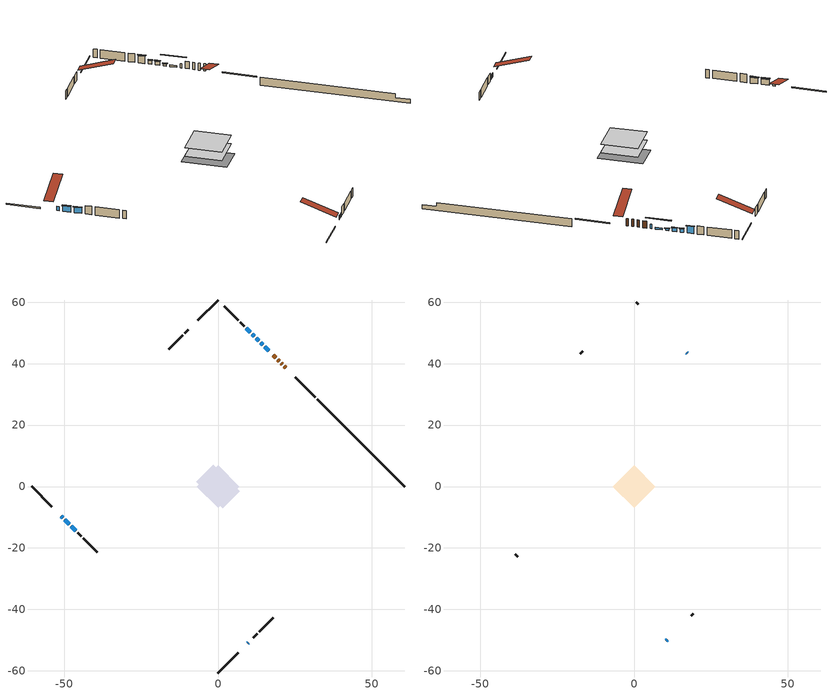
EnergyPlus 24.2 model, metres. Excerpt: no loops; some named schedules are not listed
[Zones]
conditioned space
 floor adiabatic (AdiabaticFloorConstruction): -6.94,0 0,6.94 6.94,0 0,-6.94 z0.92
 floor foundation (Slab1 construction): -7.1,1.5 -1.5,7.1 7.1,-1.5 1.5,-7.1 z-1.37
 wall outside (RimJoist1 construction): 0,-60.7 6.53,-54.17 / -60.7,0 -54.17,-6.53 / 0,60.7 -6.53,54.17 / 31.64,29.06 25.11,35.6 z0.92:1.22
 wall outside (AdiabaticWallConstruction 1): 22.01,38.69 21.56,39.15 / 20.9,39.81 20.58,40.12 / 19.93,40.78 19.47,41.24 / 18.81,41.89 18.06,42.65 z0.92:2.95
 wall outside (AdiabaticWallConstruction): 9.63,-51.08 9.91,-50.8 / -51.08,-9.63 -50.56,-10.14 z0.92:2.14; 16.47,44.23 15.18,45.53 / 14.52,46.18 13.87,46.83 z0.92:1.43; 13.22,47.49 12.39,48.31 / 11.74,48.97 11.09,49.62 z0.92:1.94; 10.43,50.27 9.14,51.57 z0.92:3; -49.91,-10.8 -48.45,-12.25 / -47.79,-12.91 -46.38,-14.33 z0.92:2.55
 wall outside (Wall1 construction): 11.49,-49.21 12.75,-47.96 / -45.72,-14.99 -44.46,-16.24 / -9.63,51.08 -10.88,49.82 / 8.48,52.22 7.23,53.48 z0.92:3.36
 wall outside (Wall2 construction): 13.4,-47.3 17.97,-42.73 / -43.81,-16.9 -39.24,-21.46 / -11.54,49.16 -16.11,44.6 / 6.57,54.14 2,58.7 z0.92:3.36
 wall foundation (FoundationWall1 construction): 32.3,28.41,-1.37 32.3,28.41,0.92 57.86,2.84,0.92 57.86,2.84,-0.18 60.7,0,-0.18 60.7,0,-1.37
 window (WindowConstruction 6): 9.63,-51.08 9.9,-50.8 z0.92:2.14
 window (WindowConstruction 8): 16.47,44.23 15.18,45.53 z0.92:1.43
 window (WindowConstruction 7): -51.08,-9.63 -50.57,-10.14 z0.92:2.14
 window (WindowConstruction): 14.52,46.18 13.87,46.83 z0.92:1.43
 window (WindowConstruction 1): 13.22,47.49 12.39,48.31 z0.92:1.93
 window (WindowConstruction 2): 11.73,48.97 11.09,49.62 z0.92:1.93
 window (WindowConstruction 3): 10.43,50.27 9.14,51.57 z0.92:3
 window (WindowConstruction 4): -49.91,-10.8 -48.45,-12.25 z0.92:2.54
 window (WindowConstruction 5): -47.79,-12.91 -46.38,-14.33 z0.92:2.54
 door (Door): 22.01,38.69 21.56,39.15 z0.92:2.95
 door (Door 1): 20.9,39.81 20.58,40.12 z0.92:2.95
 door (Door 2): 19.93,40.78 19.47,41.23 z0.92:2.95
 door (Door 3): 18.81,41.89 18.06,42.65 z0.92:2.95
 ceiling adiabatic (AdiabaticFloorConstruction): 0,-6.94 6.94,0 0,6.94 -6.94,0 z0.92
attic - vented
 floor to conditioned space (Floor1 construction Reversed): -6.94,0 0,6.94 6.94,0 0,-6.94 z3.36
 wall outside (AdiabaticWallConstruction): 10.56,-50.15 10.84,-49.87 / 17.4,43.3 17.13,43.58 z0.92:2.14
 wall outside (Wall3 construction): 18.63,-42.08 19.32,-41.39 / -38.59,-22.12 -37.89,-22.81 / -16.76,43.94 -17.45,43.25 / 1.35,59.36 0.66,60.05 z0.92:3.36
 window (WindowConstruction 9): 10.56,-50.14 10.84,-49.87 z0.92:2.14
 window (WindowConstruction 10): 17.4,43.3 17.13,43.58 z0.92:2.14
 roof outside (Roof1 construction): 8.97,-51.73,3.36 2.21,-44.97,6.55 0.43,-46.75,6.55 7.19,-53.51,3.36; -51.73,-8.97,3.36 -44.97,-2.21,6.55 -46.75,-0.43,6.55 -53.51,-7.19,3.36; -8.97,51.73,3.36 -2.21,44.97,6.55 -0.43,46.75,6.55 -7.19,53.51,3.36; 22.67,38.04,3.36 15.91,31.27,6.55 17.69,29.49,6.55 24.45,36.25,3.36
shading: 13.33,47.37 18.32,42.39 18.61,42.68 13.62,47.66 z4.04; 13.73,46.97 14.66,46.04 14.95,46.33 14.02,47.26 z1.63; 12.25,48.46 13.36,47.35 13.65,47.64 12.54,48.75 z2.14; 10.95,49.76 11.88,48.83 12.17,49.12 11.24,50.05 z2.14; 9,51.71 10.57,50.13 10.86,50.42 9.29,52 z3.2; -48.31,-12.4 -50.05,-10.65 -50.34,-10.95 -48.6,-12.69 z2.75; -46.23,-14.47 -47.94,-12.77 -48.23,-13.06 -46.52,-14.76 z2.75
[Building]
Building 1: Terrain=Suburbs
[Site:Location]
Quebec Intl AP_QC: Latitude {deg}=46.8; Longitude {deg}=-71.38; Time Zone {hr}=-5; Elevation {m}=74; Keep Site Location Information=Yes
[Site:GroundTemperature:Shallow]
0.0108218, -2.24938, -2.43038, -1.3578, 2.94801, 7.23376, 10.9493, 13.303, 13.5029, 11.5886, 7.96783, 3.81355
[Site:WaterMainsTemperature]
Calculation Method=Schedule; Temperature Schedule=mains temperature schedule
[Material] Roughness=Rough; Thermal Absorptance=0.9
Name | Thickness {m} | Conductivity {W/m-K} | Density {kg/m3} | Specific Heat {J/kg-K} | Solar Absorptance | Visible Absorptance
asphalt or fiberglass shingles | 0.00635 | 0.162714 | 1121.4 | 1465.45 | 0.4 | 0.4
ceiling loosefill ins | 0.254 | 0.0480833 | 16.02 | 1046.75 | 0.7 | 0.7
ceiling stud and cavity | 0.1397 | 0.0946744 | 65.682 | 1177.47 | 0.7 | 0.7
concrete 4.0 in. | 0.1016 | 1.803125 | 2242.8 | 837.4 | 0.7 | 0.7
concrete 8.0 in. | 0.2032 | 1.803125 | 2242.8 | 837.4 | 0.7 | 0.7
door material | 0.04445 | 0.0451087 | 512.64 | 1214.23 | 0.7 | 0.7
door material 1 | 0.04445 | 0.188738 | 512.64 | 1214.23 | 0.7 | 0.7
exterior vertical ins | 0.0410211 | 0.029427 | 32.04 | 1214.23 | 0.7 | 0.7
floor covering | 0.0127 | 0.0433444 | 54.468 | 1339.84 | 0.6 | 0.6
floor rigid ins; wall rigid ins | 0.512978 | 0.029427 | 32.04 | 1214.23 | 0.7 | 0.7
floor stud and cavity | 0.1397 | 1.75129 | 37.0049 | 1207.88 | 0.7 | 0.7
furniture material conditioned space 1 | 0.1524 | 0.115458 | 640.8 | 1214.23 | 0.6 | 0.6
gypsum board | 0.0127 | 0.160291 | 801 | 837.4 | 0.6 | 0.6
gypsum board 1 | 0.0127 | 0.160291 | 801 | 837.4 | 0.7 | 0.7
osb sheathing 0.5 in. | 0.0127 | 0.115458 | 512.64 | 1214.23 | 0.7 | 0.7
osb sheathing 0.75 in. | 0.01905 | 0.115458 | 512.64 | 1214.23 | 0.7 | 0.7
osb sheathing 2.0 in. | 0.0508 | 0.115458 | 512.64 | 1214.23 | 0.7 | 0.7
rim joist rigid ins | 0.051816 | 0.029427 | 32.04 | 1214.23 | 0.7 | 0.7
rim joist stud and cavity | 0.0508 | 0.0371023 | 125.044 | 1163.47 | 0.6 | 0.6
wall stud and cavity | 0.1397 | 0.0785528 | 139.0536 | 1170.24 | 0.7 | 0.7
wall stud and cavity 1 | 0.1397 | 0.0782429 | 139.0536 | 1170.24 | 0.7 | 0.7
wall stud and cavity 2 | 0.0889 | 6.1454 | 50.32683 | 1063.81 | 0.6 | 0.6
wall stud and cavity 3 | 0.0889 | 0.380278 | 52.3479 | 1209.89 | 0.7 | 0.7
wall stud and cavity 4 | 0.0889 | 0.391764 | 83.0341 | 1211.67 | 0.7 | 0.7
wood siding | 0.0254 | 0.102417 | 544.68 | 1172.36 | 0.4 | 0.4
wood siding 1 | 0.00254 | 0.102417 | 544.68 | 1172.36 | 0.4 | 0.4
wood siding 2; wood siding 3; wood siding 4 | 0.0254 | 0.102417 | 544.68 | 1172.36 | 0.7 | 0.7
[WindowMaterial:SimpleGlazingSystem]
Name | U-Factor {W/m2-K} | Solar Heat Gain Coefficient
WindowMaterial | 2.99571 | 0.59
WindowMaterial 1 | 2.93155 | 0.66
WindowMaterial 2 | 2.94461 | 0.64
WindowMaterial 3 | 2.97414 | 0.6
WindowMaterial 4 | 2.91792 | 0.67
WindowMaterial 5 | 2.8884 | 0.7
WindowMaterial 6 | 2.992306 | 0.59
WindowMaterial 7 | 2.97414 | 0.62
[Construction]
AdiabaticFloorConstruction: floor stud and cavity, floor rigid ins, osb sheathing 0.75 in., floor covering
AdiabaticWallConstruction: wood siding 3, wall rigid ins, wall stud and cavity 3, gypsum board
AdiabaticWallConstruction 1: wood siding 4, wall rigid ins, wall stud and cavity 3, gypsum board
Door; Door 1; Door 3: door material
Door 2: door material 1
Floor1 construction Reversed: gypsum board, ceiling stud and cavity, ceiling loosefill ins
FoundationWall1 construction: concrete 8.0 in., gypsum board 1
furniture construction conditioned space 1: furniture material conditioned space 1
PartitionWallConstruction: gypsum board, wall stud and cavity 4, gypsum board
RimJoist1 construction: wood siding 2, rim joist rigid ins, osb sheathing 2.0 in., rim joist stud and cavity
Roof1 construction: asphalt or fiberglass shingles
Slab1 construction: concrete 4.0 in.
Wall1 construction: wood siding, osb sheathing 0.5 in., wall stud and cavity, gypsum board
Wall2 construction: wood siding, osb sheathing 0.5 in., wall stud and cavity 1, gypsum board
Wall3 construction: wood siding 1, wall stud and cavity 2
WindowConstruction; WindowConstruction 8: WindowMaterial
WindowConstruction 1: WindowMaterial 1
WindowConstruction 10; WindowConstruction 6; WindowConstruction 9: WindowMaterial 6
WindowConstruction 2: WindowMaterial 2
WindowConstruction 3: WindowMaterial 3
WindowConstruction 4: WindowMaterial 4
WindowConstruction 5: WindowMaterial 5
WindowConstruction 7: WindowMaterial 7
[Zone] Multiplier=1; Part of Total Floor Area=Yes
Name | Volume {m3}
attic - vented | 49.8688
conditioned space | 479.3
[Space]
Name | Zone | Volume {m3}
attic - vented 1 | attic - vented | 49.8688
conditioned space 1 | conditioned space | 479.3
[ZoneInfiltration:EffectiveLeakageArea]
infil attic - vented 1: Zone or Space=attic - vented 1; Schedule=Always On Discrete; Effective Air Leakage Area {cm2}=3558.65; Stack Coefficient=0.000391314; Wind Coefficient=1.33654e-05
[ZoneMixing]
whole house fan mix: Zone or Space=attic - vented; Schedule=Always On Continuous; Design Flow Rate Calculation Method=Flow/Zone; Design Flow Rate {m3/s}=0; Source Zone or Space=conditioned space
[SurfaceProperty:ExposedFoundationPerimeter]
Slab1: Exposed Perimeter Calculation Method=TotalExposedPerimeter; Total Exposed Perimeter {m}=40.174
[InternalMass] Zone or ZoneList=conditioned space; Space or SpaceList=conditioned space 1
Name | Construction | Surface Area {m2}
furniture mass conditioned space 1 | furniture construction conditioned space 1 | 77.1199
partition wall mass | PartitionWallConstruction | 192.8
[Lights]
interior lighting: Zone or ZoneList or Space or SpaceList=conditioned space 1; Schedule=interior lighting schedule; Design Level Calculation Method=LightingLevel; Lighting Level {W}=343.2; Return Air Fraction=0; Fraction Radiant=0.6; Fraction Visible=0.2; Fraction Replaceable=1
[People]
occupants: Zone or ZoneList or Space or SpaceList=conditioned space 1; Number of People Schedule=occupants schedule; Number of People Calculation Method=People; Number of People=3; Fraction Radiant=0.314171; Sensible Heat Fraction=0.56303; Activity Level Schedule=occupants activity schedule; Carbon Dioxide Generation Rate {m3/s-W}=0; Enable ASHRAE 55 Comfort Warnings=No; Mean Radiant Temperature Calculation Type=EnclosureAveraged
[ElectricEquipment] Zone or ZoneList or Space or SpaceList=conditioned space 1; Design Level Calculation Method=EquipmentLevel
Name | Schedule | Design Level {W} | Fraction Latent | Fraction Radiant | Fraction Lost
clothes dryer | clothes dryer schedule | 140.772 | 0.015 | 0.081 | 0.85
clothes washer | clothes washer schedule | 32.1985 | 0.03 | 0.162 | 0.7
cooking range | cooking range schedule | 215.147 | 0.08 | 0.432 | 0.2
dishwasher | dishwasher schedule | 66.8632 | 0.3 | 0.18 | 0.4
fridge | fridge schedule | 72.9452 | 0 | 0.6 | 0
mech vent bath fan 0 | mech vent bath fan 0 schedule | 50.2 | 0 | 0 | 1
mech vent bath fan 1 | mech vent bath fan 1 schedule | 50.2 | 0 | 0 | 1
mech vent house fan | mech vent house fan schedule | 0 | 0 | 0 | 1
mech vent house fan cfis | mech vent house fan cfis schedule | 0 | 0 | 0 | 0
mech vent range fan 0 | mech vent range fan 0 schedule | 57 | 0 | 0 | 1
misc plug loads | misc plug loads schedule | 494.7 | 0.045 | 0.513 | 0.1
whole house fan | Always On Discrete | 0 | 0 | 0 | 1
[OtherEquipment] Zone or ZoneList or Space or SpaceList=conditioned space 1; Design Level Calculation Method=EquipmentLevel
Name | Fuel Type | Schedule | Design Level {W} | Fraction Latent | Fraction Radiant | Fraction Lost
clothes dryer 1 | Electricity | clothes dryer schedule | 0 | 0.015 | 0.081 | 0.85
cooking range 1 | Electricity | cooking range schedule | 0 | 0.08 | 0.432 | 0.2
general water use latent | None | general water use schedule | 62.594 | 1 | 0 | 0
general water use sensible | None | general water use schedule | -61.6891 | 0 | 0.6 | 0
mech vent house fan latent load | None | Always On Discrete | 0 | 1 | 0 | 0
mech vent house fan sensible load | None | Always On Discrete | 0 | 0 | 0 | 0
water heater energy adjustment1 | Electricity | Always On Discrete | 0.01 | 0 | 0 | 1
[ZoneInfiltration:DesignFlowRate] Zone or ZoneList or Space or SpaceList=conditioned space 1; Schedule=Always On Discrete; Design Flow Rate Calculation Method=Flow/Zone; Design Flow Rate {m3/s}=0
infil flow; natural vent flow; whole house fan flow
[Foundation:Kiva]
Foundation Kiva 1: Initial Indoor Air Temperature {C}=18; Wall Height Above Grade {m}=0.919978; Wall Depth Below Slab {m}=0.2032; Custom Block Material Name 1=exterior vertical ins; Custom Block Depth 1 {m}=2.28999; Custom Block X Position 1 {m}=0.2159; Custom Block Z Position 1 {m}=0
[Foundation:Kiva:Settings]
Soil Conductivity {W/m-K}=0.849921; Soil Density {kg/m3}=1842.3; Soil Specific Heat {J/kg-K}=418.7; Ground Solar Absorptivity=0.9; Ground Thermal Absorptivity=0.9; Ground Surface Roughness {m}=0.03; Far-Field Width {m}=40; Deep-Ground Boundary Condition=ZeroFlux; Deep-Ground Depth {m}=40; Minimum Cell Dimension {m}=0.2; Maximum Cell Growth Coefficient=3; Simulation Timestep=Timestep
[Exterior:Lights]
exterior lighting: Schedule=exterior lighting schedule; Design Level {W}=75.6
[Schedule:Constant]
Name | Hourly Value
Always On Continuous; mech vent house fan schedule; mech vent house fan cfis schedule; Always On Discrete | 1
occupants activity schedule | 117.228
fridge schedule | 0
[Schedule:Week:Daily]
interior lighting schedule Week Rule - Jan1-Jan27: interior lighting schedule day, interior lighting schedule day, interior lighting schedule day, interior lighting schedule day, interior lighting schedule day, interior lighting schedule day, interior lighting schedule day, interior lighting schedule default day, interior lighting schedule default day, interior lighting schedule default day, interior lighting schedule default day, interior lighting schedule default day
interior lighting schedule Week Rule - Jan28-Feb3: interior lighting schedule day, interior lighting schedule day, interior lighting schedule day, interior lighting schedule day, interior lighting schedule day 1, interior lighting schedule day 1, interior lighting schedule day 1, interior lighting schedule default day, interior lighting schedule default day, interior lighting schedule default day, interior lighting schedule default day, interior lighting schedule default day
interior lighting schedule Week Rule - Feb4-Feb24: interior lighting schedule day 1, interior lighting schedule day 1, interior lighting schedule day 1, interior lighting schedule day 1, interior lighting schedule day 1, interior lighting schedule day 1, interior lighting schedule day 1, interior lighting schedule default day, interior lighting schedule default day, interior lighting schedule default day, interior lighting schedule default day, interior lighting schedule default day
interior lighting schedule Week Rule - Feb25-Mar3: interior lighting schedule day 1, interior lighting schedule day 1, interior lighting schedule day 1, interior lighting schedule day 1, interior lighting schedule day 2, interior lighting schedule day 2, interior lighting schedule day 2, interior lighting schedule default day, interior lighting schedule default day, interior lighting schedule default day, interior lighting schedule default day, interior lighting schedule default day
interior lighting schedule Week Rule - Mar4-Mar31: interior lighting schedule day 2, interior lighting schedule day 2, interior lighting schedule day 2, interior lighting schedule day 2, interior lighting schedule day 2, interior lighting schedule day 2, interior lighting schedule day 2, interior lighting schedule default day, interior lighting schedule default day, interior lighting schedule default day, interior lighting schedule default day, interior lighting schedule default day
interior lighting schedule Week Rule - Apr1-Apr28: interior lighting schedule day 3, interior lighting schedule day 3, interior lighting schedule day 3, interior lighting schedule day 3, interior lighting schedule day 3, interior lighting schedule day 3, interior lighting schedule day 3, interior lighting schedule default day, interior lighting schedule default day, interior lighting schedule default day, interior lighting schedule default day, interior lighting schedule default day
interior lighting schedule Week Rule - Apr29-May5: interior lighting schedule day 3, interior lighting schedule day 3, interior lighting schedule day 4, interior lighting schedule day 4, interior lighting schedule day 4, interior lighting schedule day 4, interior lighting schedule day 4, interior lighting schedule default day, interior lighting schedule default day, interior lighting schedule default day, interior lighting schedule default day, interior lighting schedule default day
interior lighting schedule Week Rule - May6-May26: interior lighting schedule day 4, interior lighting schedule day 4, interior lighting schedule day 4, interior lighting schedule day 4, interior lighting schedule day 4, interior lighting schedule day 4, interior lighting schedule day 4, interior lighting schedule default day, interior lighting schedule default day, interior lighting schedule default day, interior lighting schedule default day, interior lighting schedule default day
interior lighting schedule Week Rule - May27-Jun2: interior lighting schedule day 4, interior lighting schedule day 4, interior lighting schedule day 4, interior lighting schedule day 4, interior lighting schedule day 4, interior lighting schedule day 5, interior lighting schedule day 5, interior lighting schedule default day, interior lighting schedule default day, interior lighting schedule default day, interior lighting schedule default day, interior lighting schedule default day
interior lighting schedule Week Rule - Jun3-Jun30: interior lighting schedule day 5, interior lighting schedule day 5, interior lighting schedule day 5, interior lighting schedule day 5, interior lighting schedule day 5, interior lighting schedule day 5, interior lighting schedule day 5, interior lighting schedule default day, interior lighting schedule default day, interior lighting schedule default day, interior lighting schedule default day, interior lighting schedule default day
interior lighting schedule Week Rule - Jul1-Jul28: interior lighting schedule day 6, interior lighting schedule day 6, interior lighting schedule day 6, interior lighting schedule day 6, interior lighting schedule day 6, interior lighting schedule day 6, interior lighting schedule day 6, interior lighting schedule default day, interior lighting schedule default day, interior lighting schedule default day, interior lighting schedule default day, interior lighting schedule default day
interior lighting schedule Week Rule - Jul29-Aug4: interior lighting schedule day 6, interior lighting schedule day 6, interior lighting schedule day 6, interior lighting schedule day 7, interior lighting schedule day 7, interior lighting schedule day 7, interior lighting schedule day 7, interior lighting schedule default day, interior lighting schedule default day, interior lighting schedule default day, interior lighting schedule default day, interior lighting schedule default day
interior lighting schedule Week Rule - Aug5-Aug25: interior lighting schedule day 7, interior lighting schedule day 7, interior lighting schedule day 7, interior lighting schedule day 7, interior lighting schedule day 7, interior lighting schedule day 7, interior lighting schedule day 7, interior lighting schedule default day, interior lighting schedule default day, interior lighting schedule default day, interior lighting schedule default day, interior lighting schedule default day
interior lighting schedule Week Rule - Aug26-Sep1: interior lighting schedule day 7, interior lighting schedule day 7, interior lighting schedule day 7, interior lighting schedule day 7, interior lighting schedule day 7, interior lighting schedule day 7, interior lighting schedule day 8, interior lighting schedule default day, interior lighting schedule default day, interior lighting schedule default day, interior lighting schedule default day, interior lighting schedule default day
interior lighting schedule Week Rule - Sep2-Sep29: interior lighting schedule day 8, interior lighting schedule day 8, interior lighting schedule day 8, interior lighting schedule day 8, interior lighting schedule day 8, interior lighting schedule day 8, interior lighting schedule day 8, interior lighting schedule default day, interior lighting schedule default day, interior lighting schedule default day, interior lighting schedule default day, interior lighting schedule default day
interior lighting schedule Week Rule - Sep30-Oct6: interior lighting schedule day 8, interior lighting schedule day 9, interior lighting schedule day 9, interior lighting schedule day 9, interior lighting schedule day 9, interior lighting schedule day 9, interior lighting schedule day 9, interior lighting schedule default day, interior lighting schedule default day, interior lighting schedule default day, interior lighting schedule default day, interior lighting schedule default day
interior lighting schedule Week Rule - Oct7-Oct27: interior lighting schedule day 9, interior lighting schedule day 9, interior lighting schedule day 9, interior lighting schedule day 9, interior lighting schedule day 9, interior lighting schedule day 9, interior lighting schedule day 9, interior lighting schedule default day, interior lighting schedule default day, interior lighting schedule default day, interior lighting schedule default day, interior lighting schedule default day
interior lighting schedule Week Rule - Oct28-Nov3: interior lighting schedule day 9, interior lighting schedule day 9, interior lighting schedule day 9, interior lighting schedule day 9, interior lighting schedule day 10, interior lighting schedule day 10, interior lighting schedule day 10, interior lighting schedule default day, interior lighting schedule default day, interior lighting schedule default day, interior lighting schedule default day, interior lighting schedule default day
interior lighting schedule Week Rule - Nov4-Nov24: interior lighting schedule day 10, interior lighting schedule day 10, interior lighting schedule day 10, interior lighting schedule day 10, interior lighting schedule day 10, interior lighting schedule day 10, interior lighting schedule day 10, interior lighting schedule default day, interior lighting schedule default day, interior lighting schedule default day, interior lighting schedule default day, interior lighting schedule default day
interior lighting schedule Week Rule - Nov25-Dec1: interior lighting schedule day 10, interior lighting schedule day 10, interior lighting schedule day 10, interior lighting schedule day 10, interior lighting schedule day 10, interior lighting schedule day 10, interior lighting schedule day 11, interior lighting schedule default day, interior lighting schedule default day, interior lighting schedule default day, interior lighting schedule default day, interior lighting schedule default day
interior lighting schedule Week Rule - Dec2-Dec31: interior lighting schedule day 11, interior lighting schedule day 11, interior lighting schedule day 11, interior lighting schedule day 11, interior lighting schedule day 11, interior lighting schedule day 11, interior lighting schedule day 11, interior lighting schedule default day, interior lighting schedule default day, interior lighting schedule default day, interior lighting schedule default day, interior lighting schedule default day
occupants schedule Week Rule - Jan1-Dec31: occupants schedule day, occupants schedule day, occupants schedule day, occupants schedule day, occupants schedule day, occupants schedule day, occupants schedule day, occupants schedule default day, occupants schedule default day, occupants schedule default day, occupants schedule default day, occupants schedule default day
clothes dryer schedule Week Rule - Jan1-Dec31: clothes dryer schedule day, clothes dryer schedule day, clothes dryer schedule day, clothes dryer schedule day, clothes dryer schedule day, clothes dryer schedule day, clothes dryer schedule day, clothes dryer schedule default day, clothes dryer schedule default day, clothes dryer schedule default day, clothes dryer schedule default day, clothes dryer schedule default day
clothes washer schedule Week Rule - Jan1-Dec31: clothes washer schedule day, clothes washer schedule day, clothes washer schedule day, clothes washer schedule day, clothes washer schedule day, clothes washer schedule day, clothes washer schedule day, clothes washer schedule default day, clothes washer schedule default day, clothes washer schedule default day, clothes washer schedule default day, clothes washer schedule default day
cooking range schedule Week Rule - Jan1-Dec31: cooking range schedule day, cooking range schedule day, cooking range schedule day, cooking range schedule day, cooking range schedule day, cooking range schedule day, cooking range schedule day, cooking range schedule default day, cooking range schedule default day, cooking range schedule default day, cooking range schedule default day, cooking range schedule default day
dishwasher schedule Week Rule - Jan1-Dec31: dishwasher schedule day, dishwasher schedule day, dishwasher schedule day, dishwasher schedule day, dishwasher schedule day, dishwasher schedule day, dishwasher schedule day, dishwasher schedule default day, dishwasher schedule default day, dishwasher schedule default day, dishwasher schedule default day, dishwasher schedule default day
mech vent bath fan 0 schedule Week Rule - Jan1-Dec31: mech vent bath fan 0 schedule day, mech vent bath fan 0 schedule day, mech vent bath fan 0 schedule day, mech vent bath fan 0 schedule day, mech vent bath fan 0 schedule day, mech vent bath fan 0 schedule day, mech vent bath fan 0 schedule day, mech vent bath fan 0 schedule default day, mech vent bath fan 0 schedule default day, mech vent bath fan 0 schedule default day, mech vent bath fan 0 schedule default day, mech vent bath fan 0 schedule default day
mech vent bath fan 1 schedule Week Rule - Jan1-Dec31: mech vent bath fan 1 schedule day, mech vent bath fan 1 schedule day, mech vent bath fan 1 schedule day, mech vent bath fan 1 schedule day, mech vent bath fan 1 schedule day, mech vent bath fan 1 schedule day, mech vent bath fan 1 schedule day, mech vent bath fan 1 schedule default day, mech vent bath fan 1 schedule default day, mech vent bath fan 1 schedule default day, mech vent bath fan 1 schedule default day, mech vent bath fan 1 schedule default day
mech vent range fan 0 schedule Week Rule - Jan1-Dec31: mech vent range fan 0 schedule day, mech vent range fan 0 schedule day, mech vent range fan 0 schedule day, mech vent range fan 0 schedule day, mech vent range fan 0 schedule day, mech vent range fan 0 schedule day, mech vent range fan 0 schedule day, mech vent range fan 0 schedule default day, mech vent range fan 0 schedule default day, mech vent range fan 0 schedule default day, mech vent range fan 0 schedule default day, mech vent range fan 0 schedule default day
misc plug loads schedule Week Rule - Jan1-Dec31: misc plug loads schedule day, misc plug loads schedule day, misc plug loads schedule day, misc plug loads schedule day, misc plug loads schedule day, misc plug loads schedule day, misc plug loads schedule day, misc plug loads schedule default day, misc plug loads schedule default day, misc plug loads schedule default day, misc plug loads schedule default day, misc plug loads schedule default day
general water use schedule Week Rule - Jan1-Dec31: general water use schedule day, general water use schedule day, general water use schedule day, general water use schedule day, general water use schedule day, general water use schedule day, general water use schedule day, general water use schedule default day, general water use schedule default day, general water use schedule default day, general water use schedule default day, general water use schedule default day
exterior lighting schedule Week Rule - Jan1-Jan27: exterior lighting schedule day, exterior lighting schedule day, exterior lighting schedule day, exterior lighting schedule day, exterior lighting schedule day, exterior lighting schedule day, exterior lighting schedule day, exterior lighting schedule default day, exterior lighting schedule default day, exterior lighting schedule default day, exterior lighting schedule default day, exterior lighting schedule default day
exterior lighting schedule Week Rule - Jan28-Feb3: exterior lighting schedule day, exterior lighting schedule day, exterior lighting schedule day, exterior lighting schedule day, exterior lighting schedule day 1, exterior lighting schedule day 1, exterior lighting schedule day 1, exterior lighting schedule default day, exterior lighting schedule default day, exterior lighting schedule default day, exterior lighting schedule default day, exterior lighting schedule default day
exterior lighting schedule Week Rule - Feb4-Feb24: exterior lighting schedule day 1, exterior lighting schedule day 1, exterior lighting schedule day 1, exterior lighting schedule day 1, exterior lighting schedule day 1, exterior lighting schedule day 1, exterior lighting schedule day 1, exterior lighting schedule default day, exterior lighting schedule default day, exterior lighting schedule default day, exterior lighting schedule default day, exterior lighting schedule default day
exterior lighting schedule Week Rule - Feb25-Mar3: exterior lighting schedule day 1, exterior lighting schedule day 1, exterior lighting schedule day 1, exterior lighting schedule day 1, exterior lighting schedule day 2, exterior lighting schedule day 2, exterior lighting schedule day 2, exterior lighting schedule default day, exterior lighting schedule default day, exterior lighting schedule default day, exterior lighting schedule default day, exterior lighting schedule default day
exterior lighting schedule Week Rule - Mar4-Mar31: exterior lighting schedule day 2, exterior lighting schedule day 2, exterior lighting schedule day 2, exterior lighting schedule day 2, exterior lighting schedule day 2, exterior lighting schedule day 2, exterior lighting schedule day 2, exterior lighting schedule default day, exterior lighting schedule default day, exterior lighting schedule default day, exterior lighting schedule default day, exterior lighting schedule default day
exterior lighting schedule Week Rule - Apr1-Apr28: exterior lighting schedule day 3, exterior lighting schedule day 3, exterior lighting schedule day 3, exterior lighting schedule day 3, exterior lighting schedule day 3, exterior lighting schedule day 3, exterior lighting schedule day 3, exterior lighting schedule default day, exterior lighting schedule default day, exterior lighting schedule default day, exterior lighting schedule default day, exterior lighting schedule default day
exterior lighting schedule Week Rule - Apr29-May5: exterior lighting schedule day 3, exterior lighting schedule day 3, exterior lighting schedule day 4, exterior lighting schedule day 4, exterior lighting schedule day 4, exterior lighting schedule day 4, exterior lighting schedule day 4, exterior lighting schedule default day, exterior lighting schedule default day, exterior lighting schedule default day, exterior lighting schedule default day, exterior lighting schedule default day
exterior lighting schedule Week Rule - May6-May26: exterior lighting schedule day 4, exterior lighting schedule day 4, exterior lighting schedule day 4, exterior lighting schedule day 4, exterior lighting schedule day 4, exterior lighting schedule day 4, exterior lighting schedule day 4, exterior lighting schedule default day, exterior lighting schedule default day, exterior lighting schedule default day, exterior lighting schedule default day, exterior lighting schedule default day
exterior lighting schedule Week Rule - May27-Jun2: exterior lighting schedule day 4, exterior lighting schedule day 4, exterior lighting schedule day 4, exterior lighting schedule day 4, exterior lighting schedule day 4, exterior lighting schedule day 5, exterior lighting schedule day 5, exterior lighting schedule default day, exterior lighting schedule default day, exterior lighting schedule default day, exterior lighting schedule default day, exterior lighting schedule default day
exterior lighting schedule Week Rule - Jun3-Jun30: exterior lighting schedule day 5, exterior lighting schedule day 5, exterior lighting schedule day 5, exterior lighting schedule day 5, exterior lighting schedule day 5, exterior lighting schedule day 5, exterior lighting schedule day 5, exterior lighting schedule default day, exterior lighting schedule default day, exterior lighting schedule default day, exterior lighting schedule default day, exterior lighting schedule default day
exterior lighting schedule Week Rule - Jul1-Jul28: exterior lighting schedule day 6, exterior lighting schedule day 6, exterior lighting schedule day 6, exterior lighting schedule day 6, exterior lighting schedule day 6, exterior lighting schedule day 6, exterior lighting schedule day 6, exterior lighting schedule default day, exterior lighting schedule default day, exterior lighting schedule default day, exterior lighting schedule default day, exterior lighting schedule default day
exterior lighting schedule Week Rule - Jul29-Aug4: exterior lighting schedule day 6, exterior lighting schedule day 6, exterior lighting schedule day 6, exterior lighting schedule day 7, exterior lighting schedule day 7, exterior lighting schedule day 7, exterior lighting schedule day 7, exterior lighting schedule default day, exterior lighting schedule default day, exterior lighting schedule default day, exterior lighting schedule default day, exterior lighting schedule default day
exterior lighting schedule Week Rule - Aug5-Aug25: exterior lighting schedule day 7, exterior lighting schedule day 7, exterior lighting schedule day 7, exterior lighting schedule day 7, exterior lighting schedule day 7, exterior lighting schedule day 7, exterior lighting schedule day 7, exterior lighting schedule default day, exterior lighting schedule default day, exterior lighting schedule default day, exterior lighting schedule default day, exterior lighting schedule default day
exterior lighting schedule Week Rule - Aug26-Sep1: exterior lighting schedule day 7, exterior lighting schedule day 7, exterior lighting schedule day 7, exterior lighting schedule day 7, exterior lighting schedule day 7, exterior lighting schedule day 7, exterior lighting schedule day 8, exterior lighting schedule default day, exterior lighting schedule default day, exterior lighting schedule default day, exterior lighting schedule default day, exterior lighting schedule default day
exterior lighting schedule Week Rule - Sep2-Sep29: exterior lighting schedule day 8, exterior lighting schedule day 8, exterior lighting schedule day 8, exterior lighting schedule day 8, exterior lighting schedule day 8, exterior lighting schedule day 8, exterior lighting schedule day 8, exterior lighting schedule default day, exterior lighting schedule default day, exterior lighting schedule default day, exterior lighting schedule default day, exterior lighting schedule default day
exterior lighting schedule Week Rule - Sep30-Oct6: exterior lighting schedule day 8, exterior lighting schedule day 9, exterior lighting schedule day 9, exterior lighting schedule day 9, exterior lighting schedule day 9, exterior lighting schedule day 9, exterior lighting schedule day 9, exterior lighting schedule default day, exterior lighting schedule default day, exterior lighting schedule default day, exterior lighting schedule default day, exterior lighting schedule default day
[Schedule:Year]
interior lighting schedule: interior lighting schedule Week Rule - Jan1-Jan27, 1, 1, 1, 27, interior lighting schedule Week Rule - Jan28-Feb3, 1, 28, 2, 3, interior lighting schedule Week Rule - Feb4-Feb24, 2, 4, 2, 24, interior lighting schedule Week Rule - Feb25-Mar3, 2, 25, 3, 3, interior lighting schedule Week Rule - Mar4-Mar31, 3, 4, 3, 31, interior lighting schedule Week Rule - Apr1-Apr28, 4, 1, 4, 28, interior lighting schedule Week Rule - Apr29-May5, 4, 29, 5, 5, interior lighting schedule Week Rule - May6-May26, 5, 6, 5, 26, interior lighting schedule Week Rule - May27-Jun2, 5, 27, 6, 2, interior lighting schedule Week Rule - Jun3-Jun30, 6, 3, 6, 30, interior lighting schedule Week Rule - Jul1-Jul28, 7, 1, 7, 28, interior lighting schedule Week Rule - Jul29-Aug4, 7, 29, 8, 4, interior lighting schedule Week Rule - Aug5-Aug25, 8, 5, 8, 25, interior lighting schedule Week Rule - Aug26-Sep1, 8, 26, 9, 1, interior lighting schedule Week Rule - Sep2-Sep29, 9, 2, 9, 29, interior lighting schedule Week Rule - Sep30-Oct6, 9, 30, 10, 6, interior lighting schedule Week Rule - Oct7-Oct27, 10, 7, 10, 27, interior lighting schedule Week Rule - Oct28-Nov3, 10, 28, 11, 3, interior lighting schedule Week Rule - Nov4-Nov24, 11, 4, 11, 24, interior lighting schedule Week Rule - Nov25-Dec1, 11, 25, 12, 1, interior lighting schedule Week Rule - Dec2-Dec31, 12, 2, 12, 31
occupants schedule: occupants schedule Week Rule - Jan1-Dec31, 1, 1, 12, 31
clothes dryer schedule: clothes dryer schedule Week Rule - Jan1-Dec31, 1, 1, 12, 31
clothes washer schedule: clothes washer schedule Week Rule - Jan1-Dec31, 1, 1, 12, 31
cooking range schedule: cooking range schedule Week Rule - Jan1-Dec31, 1, 1, 12, 31
dishwasher schedule: dishwasher schedule Week Rule - Jan1-Dec31, 1, 1, 12, 31
mech vent bath fan 0 schedule: mech vent bath fan 0 schedule Week Rule - Jan1-Dec31, 1, 1, 12, 31
mech vent bath fan 1 schedule: mech vent bath fan 1 schedule Week Rule - Jan1-Dec31, 1, 1, 12, 31
mech vent range fan 0 schedule: mech vent range fan 0 schedule Week Rule - Jan1-Dec31, 1, 1, 12, 31
misc plug loads schedule: misc plug loads schedule Week Rule - Jan1-Dec31, 1, 1, 12, 31
general water use schedule: general water use schedule Week Rule - Jan1-Dec31, 1, 1, 12, 31
exterior lighting schedule: exterior lighting schedule Week Rule - Jan1-Jan27, 1, 1, 1, 27, exterior lighting schedule Week Rule - Jan28-Feb3, 1, 28, 2, 3, exterior lighting schedule Week Rule - Feb4-Feb24, 2, 4, 2, 24, exterior lighting schedule Week Rule - Feb25-Mar3, 2, 25, 3, 3, exterior lighting schedule Week Rule - Mar4-Mar31, 3, 4, 3, 31, exterior lighting schedule Week Rule - Apr1-Apr28, 4, 1, 4, 28, exterior lighting schedule Week Rule - Apr29-May5, 4, 29, 5, 5, exterior lighting schedule Week Rule - May6-May26, 5, 6, 5, 26, exterior lighting schedule Week Rule - May27-Jun2, 5, 27, 6, 2, exterior lighting schedule Week Rule - Jun3-Jun30, 6, 3, 6, 30, exterior lighting schedule Week Rule - Jul1-Jul28, 7, 1, 7, 28, exterior lighting schedule Week Rule - Jul29-Aug4, 7, 29, 8, 4, exterior lighting schedule Week Rule - Aug5-Aug25, 8, 5, 8, 25, exterior lighting schedule Week Rule - Aug26-Sep1, 8, 26, 9, 1, exterior lighting schedule Week Rule - Sep2-Sep29, 9, 2, 9, 29, exterior lighting schedule Week Rule - Sep30-Oct6, 9, 30, 10, 6, exterior lighting schedule Week Rule - Oct7-Oct27, 10, 7, 10, 27, exterior lighting schedule Week Rule - Oct28-Nov3, 10, 28, 11, 3, exterior lighting schedule Week Rule - Nov4-Nov24, 11, 4, 11, 24, exterior lighting schedule Week Rule - Nov25-Dec1, 11, 25, 12, 1, exterior lighting schedule Week Rule - Dec2-Dec31, 12, 2, 12, 31
[Schedule:Compact]
mains temperature schedule: Through: 01/01, For: AllDays, Until: 24:00, 5.175, Through: 01/02, For: AllDays, Until: 24:00, 5.10167, Through: 01/03, For: AllDays, Until: 24:00, 5.02889, Through: 01/04, For: AllDays, Until: 24:00, 4.95778, Through: 01/05, For: AllDays, Until: 24:00, 4.88778, Through: 01/06, For: AllDays, Until: 24:00, 4.81833, Through: 01/07, For: AllDays, Until: 24:00, 4.75056, Through: 01/08, For: AllDays, Until: 24:00, 4.68389, Through: 01/09, For: AllDays, Until: 24:00, 4.61833, Through: 01/10, For: AllDays, Until: 24:00, 4.55389, Through: 01/11, For: AllDays, Until: 24:00, 4.49056, Through: 01/12, For: AllDays, Until: 24:00, 4.42889, Through: 01/13, For: AllDays, Until: 24:00, 4.36778, Through: 01/14, For: AllDays, Until: 24:00, 4.30889, Through: 01/15, For: AllDays, Until: 24:00, 4.25056, Through: 01/16, For: AllDays, Until: 24:00, 4.19389, Through: 01/17, For: AllDays, Until: 24:00, 4.13833, Through: 01/18, For: AllDays, Until: 24:00, 4.08444, Through: 01/19, For: AllDays, Until: 24:00, 4.03167, Through: 01/20, For: AllDays, Until: 24:00, 3.98056, Through: 01/21, For: AllDays, Until: 24:00, 3.93056, Through: 01/22, For: AllDays, Until: 24:00, 3.88222, Through: 01/23, For: AllDays, Until: 24:00, 3.835, Through: 01/24, For: AllDays, Until: 24:00, 3.78944, Through: 01/25, For: AllDays, Until: 24:00, 3.74556, Through: 01/26, For: AllDays, Until: 24:00, 3.70278, Through: 01/27, For: AllDays, Until: 24:00, 3.66167, Through: 01/28, For: AllDays, Until: 24:00, 3.62167, Through: 01/29, For: AllDays, Until: 24:00, 3.58389, Through: 01/30, For: AllDays, Until: 24:00, 3.54722, Through: 01/31, For: AllDays, Until: 24:00, 3.51167, Through: 02/01, For: AllDays, Until: 24:00, 3.47833, Through: 02/02, For: AllDays, Until: 24:00, 3.44611, Through: 02/03, For: AllDays, Until: 24:00, 3.41556, Through: 02/04, For: AllDays, Until: 24:00, 3.38667, Through: 02/05, For: AllDays, Until: 24:00, 3.35944, Through: 02/06, For: AllDays, Until: 24:00, 3.33389, Through: 02/07, For: AllDays, Until: 24:00, 3.30944, Through: 02/08, For: AllDays, Until: 24:00, 3.28667, Through: 02/09, For: AllDays, Until: 24:00, 3.26611, Through: 02/10, For: AllDays, Until: 24:00, 3.24667, Through: 02/11, For: AllDays, Until: 24:00, 3.22889, Through: 02/12, For: AllDays, Until: 24:00, 3.21278, Through: 02/13, For: AllDays, Until: 24:00, 3.19833, Through: 02/14, For: AllDays, Until: 24:00, 3.18556, Through: 02/15, For: AllDays, Until: 24:00, 3.17389, Through: 02/16, For: AllDays, Until: 24:00, 3.16444, Through: 02/17, For: AllDays, Until: 24:00, 3.15667, Through: 02/18, For: AllDays, Until: 24:00, 3.15056, Through: 02/19, For: AllDays, Until: 24:00, 3.14556, Through: 02/20, For: AllDays, Until: 24:00, 3.14278, Through: 02/21, For: AllDays, Until: 24:00, 3.14111, Through: 02/22, For: AllDays, Until: 24:00, 3.14167, Through: 02/23, For: AllDays, Until: 24:00, 3.14333, Through: 02/24, For: AllDays, Until: 24:00, 3.14722, Through: 02/25, For: AllDays, Until: 24:00, 3.15222, Through: 02/26, For: AllDays, Until: 24:00, 3.15944, Through: 02/27, For: AllDays, Until: 24:00, 3.16778, Through: 02/28, For: AllDays, Until: 24:00, 3.17778, Through: 03/01, For: AllDays, Until: 24:00, 3.18944, Through: 03/02, For: AllDays, Until: 24:00, 3.20333, Through: 03/03, For: AllDays, Until: 24:00, 3.21833, Through: 03/04, For: AllDays, Until: 24:00, 3.235, Through: 03/05, For: AllDays, Until: 24:00, 3.25333, Through: 03/06, For: AllDays, Until: 24:00, 3.27333, Through: 03/07, For: AllDays, Until: 24:00, 3.29444, Through: 03/08, For: AllDays, Until: 24:00, 3.31778, Through: 03/09, For: AllDays, Until: 24:00, 3.34222, Through: 03/10, For: AllDays, Until: 24:00, 3.36889, Through: 03/11, For: AllDays, Until: 24:00, 3.39667, Through: 03/12, For: AllDays, Until: 24:00, 3.42611, Through: 03/13, For: AllDays, Until: 24:00, 3.45722, Through: 03/14, For: AllDays, Until: 24:00, 3.49, Through: 03/15, For: AllDays, Until: 24:00, 3.52389, Through: 03/16, For: AllDays, Until: 24:00, 3.55944, Through: 03/17, For: AllDays, Until: 24:00, 3.59667, Through: 03/18, For: AllDays, Until: 24:00, 3.63556, Through: 03/19, For: AllDays, Until: 24:00, 3.67556, Through: 03/20, For: AllDays, Until: 24:00, 3.71722, Through: 03/21, For: AllDays, Until: 24:00, 3.76056, Through: 03/22, For: AllDays, Until: 24:00, 3.80556, Through: 03/23, For: AllDays, Until: 24:00, 3.85111, Through: 03/24, For: AllDays, Until: 24:00, 3.89889, Through: 03/25, For: AllDays, Until: 24:00, 3.94778, Through: 03/26, For: AllDays, Until: 24:00, 3.99833, Through: 03/27, For: AllDays, Until: 24:00, 4.05, Through: 03/28, For: AllDays, Until: 24:00, 4.10333, Through: 03/29, For: AllDays, Until: 24:00, 4.15778, Through: 03/30, For: AllDays, Until: 24:00, 4.21333, Through: 03/31, For: AllDays, Until: 24:00, 4.27056, Through: 04/01, For: AllDays, Until: 24:00, 4.32944, Through: 04/02, For: AllDays, Until: 24:00, 4.38889, Through: 04/03, For: AllDays, Until: 24:00, 4.45, Through: 04/04, For: AllDays, Until: 24:00, 4.51222, Through: 04/05, For: AllDays, Until: 24:00, 4.57611, Through: 04/06, For: AllDays, Until: 24:00, 4.64056, Through: 04/07, For: AllDays, Until: 24:00, 4.70667, Through: 04/08, For: AllDays, Until: 24:00, 4.77389, Through: 04/09, For: AllDays, Until: 24:00, 4.84222, Through: 04/10, For: AllDays, Until: 24:00, 4.91167, Through: 04/11, For: AllDays, Until: 24:00, 4.98278, Through: 04/12, For: AllDays, Until: 24:00, 5.05444, Through: 04/13, For: AllDays, Until: 24:00, 5.12722, Through: 04/14, For: AllDays, Until: 24:00, 5.20111, Through: 04/15, For: AllDays, Until: 24:00, 5.27611, Through: 04/16, For: AllDays, Until: 24:00, 5.35167, Through: 04/17, For: AllDays, Until: 24:00, 5.42889, Through: 04/18, For: AllDays, Until: 24:00, 5.50667, Through: 04/19, For: AllDays, Until: 24:00, 5.58556, Through: 04/20, For: AllDays, Until: 24:00, 5.665, Through: 04/21, For: AllDays, Until: 24:00, 5.74611, Through: 04/22, For: AllDays, Until: 24:00, 5.82722, Through: 04/23, For: AllDays, Until: 24:00, 5.91, Through: 04/24, For: AllDays, Until: 24:00, 5.99278, Through: 04/25, For: AllDays, Until: 24:00, 6.07722, Through: 04/26, For: AllDays, Until: 24:00, 6.16167, Through: 04/27, For: AllDays, Until: 24:00, 6.24722, Through: 04/28, For: AllDays, Until: 24:00, 6.33389, Through: 04/29, For: AllDays, Until: 24:00, 6.42056, Through: 04/30, For: AllDays, Until: 24:00, 6.50833, Through: 05/01, For: AllDays, Until: 24:00, 6.59667, Through: 05/02, For: AllDays, Until: 24:00, 6.68556, Through: 05/03, For: AllDays, Until: 24:00, 6.775, Through: 05/04, For: AllDays, Until: 24:00, 6.86556, Through: 05/05, For: AllDays, Until: 24:00, 6.95611, Through: 05/06, For: AllDays, Until: 24:00, 7.04722, Through: 05/07, For: AllDays, Until: 24:00, 7.13889, Through: 05/08, For: AllDays, Until: 24:00, 7.23111, Through: 05/09, For: AllDays, Until: 24:00, 7.32333, Through: 05/10, For: AllDays, Until: 24:00, 7.41667, Through: 05/11, For: AllDays, Until: 24:00, 7.51, Through: 05/12, For: AllDays, Until: 24:00, 7.60389, Through: 05/13, For: AllDays, Until: 24:00, 7.69778, Through: 05/14, For: AllDays, Until: 24:00, 7.79222, Through: 05/15, For: AllDays, Until: 24:00, 7.88667, Through: 05/16, For: AllDays, Until: 24:00, 7.98167, Through: 05/17, For: AllDays, Until: 24:00, 8.07667, Through: 05/18, For: AllDays, Until: 24:00, 8.17167, Through: 05/19, For: AllDays, Until: 24:00, 8.26722, Through: 05/20, For: AllDays, Until: 24:00, 8.36278, Through: 05/21, For: AllDays, Until: 24:00, 8.45833, Through: 05/22, For: AllDays, Until: 24:00, 8.55444, Through: 05/23, For: AllDays, Until: 24:00, 8.65, Through: 05/24, For: AllDays, Until: 24:00, 8.74611, Through: 05/25, For: AllDays, Until: 24:00, 8.84167, Through: 05/26, For: AllDays, Until: 24:00, 8.93722, Through: 05/27, For: AllDays, Until: 24:00, 9.03333, Through: 05/28, For: AllDays, Until: 24:00, 9.12889, Through: 05/29, For: AllDays, Until: 24:00, 9.22389, Through: 05/30, For: AllDays, Until: 24:00, 9.31944, Through: 05/31, For: AllDays, Until: 24:00, 9.41444, Through: 06/01, For: AllDays, Until: 24:00, 9.50944, Through: 06/02, For: AllDays, Until: 24:00, 9.60389, Through: 06/03, For: AllDays, Until: 24:00, 9.69833, Through: 06/04, For: AllDays, Until: 24:00, 9.79278, Through: 06/05, For: AllDays, Until: 24:00, 9.88667, Through: 06/06, For: AllDays, Until: 24:00, 9.98, Through: 06/07, For: AllDays, Until: 24:00, 10.0728, Through: 06/08, For: AllDays, Until: 24:00, 10.1656, Through: 06/09, For: AllDays, Until: 24:00, 10.2578, Through: 06/10, For: AllDays, Until: 24:00, 10.3494, Through: 06/11, For: AllDays, Until: 24:00, 10.4411, Through: 06/12, For: AllDays, Until: 24:00, 10.5317, Through: 06/13, For: AllDays, Until: 24:00, 10.6222, Through: 06/14, For: AllDays, Until: 24:00, 10.7117, Through: 06/15, For: AllDays, Until: 24:00, 10.8006, Through: 06/16, For: AllDays, Until: 24:00, 10.8889, Through: 06/17, For: AllDays, Until: 24:00, 10.9772, Through: 06/18, For: AllDays, Until: 24:00, 11.0639, Through: 06/19, For: AllDays, Until: 24:00, 11.1506, Through: 06/20, For: AllDays, Until: 24:00, 11.2361, Through: 06/21, For: AllDays, Until: 24:00, 11.3211, Through: 06/22, For: AllDays, Until: 24:00, 11.4056, Through: 06/23, For: AllDays, Until: 24:00, 11.4889, Through: 06/24, For: AllDays, Until: 24:00, 11.5711, Through: 06/25, For: AllDays, Until: 24:00, 11.6533, Through: 06/26, For: AllDays, Until: 24:00, 11.7339, Through: 06/27, For: AllDays, Until: 24:00, 11.8139, Through: 06/28, For: AllDays, Until: 24:00, 11.8928, Through: 06/29, For: AllDays, Until: 24:00, 11.9711, Through: 06/30, For: AllDays, Until: 24:00, 12.0483, Through: 07/01, For: AllDays, Until: 24:00, 12.1244, Through: 07/02, For: AllDays, Until: 24:00, 12.1994, Through: 07/03, For: AllDays, Until: 24:00, 12.2733, Through: 07/04, For: AllDays, Until: 24:00, 12.3467, Through: 07/05, For: AllDays, Until: 24:00, 12.4183, Through: 07/06, For: AllDays, Until: 24:00, 12.4894, Through: 07/07, For: AllDays, Until: 24:00, 12.5589, Through: 07/08, For: AllDays, Until: 24:00, 12.6278, Through: 07/09, For: AllDays, Until: 24:00, 12.695, Through: 07/10, For: AllDays, Until: 24:00, 12.7617, Through: 07/11, For: AllDays, Until: 24:00, 12.8267, Through: 07/12, For: AllDays, Until: 24:00, 12.8906, Through: 07/13, For: AllDays, Until: 24:00, 12.9528, Through: 07/14, For: AllDays, Until: 24:00, 13.0144, Through: 07/15, For: AllDays, Until: 24:00, 13.0744, Through: 07/16, For: AllDays, Until: 24:00, 13.1333, Through: 07/17, For: AllDays, Until: 24:00, 13.1906, Through: 07/18, For: AllDays, Until: 24:00, 13.2467, Through: 07/19, For: AllDays, Until: 24:00, 13.3017, Through: 07/20, For: AllDays, Until: 24:00, 13.355, Through: 07/21, For: AllDays, Until: 24:00, 13.4072, Through: 07/22, For: AllDays, Until: 24:00, 13.4578, Through: 07/23, For: AllDays, Until: 24:00, 13.5067, Through: 07/24, For: AllDays, Until: 24:00, 13.5544, Through: 07/25, For: AllDays, Until: 24:00, 13.6011, Through: 07/26, For: AllDays, Until: 24:00, 13.6461, Through: 07/27, For: AllDays, Until: 24:00, 13.6894, Through: 07/28, For: AllDays, Until: 24:00, 13.7317, Through: 07/29, For: AllDays, Until: 24:00, 13.7722, Through: 07/30, For: AllDays, Until: 24:00, 13.8111, Through: 07/31, For: AllDays, Until: 24:00, 13.8489, Through: 08/01, For: AllDays, Until: 24:00, 13.8844, Through: 08/02, For: AllDays, Until: 24:00, 13.9189, Through: 08/03, For: AllDays, Until: 24:00, 13.9522, Through: 08/04, For: AllDays, Until: 24:00, 13.9833, Through: 08/05, For: AllDays, Until: 24:00, 14.0133, Through: 08/06, For: AllDays, Until: 24:00, 14.0411, Through: 08/07, For: AllDays, Until: 24:00, 14.0678, Through: 08/08, For: AllDays, Until: 24:00, 14.0933, Through: 08/09, For: AllDays, Until: 24:00, 14.1167, Through: 08/10, For: AllDays, Until: 24:00, 14.1383, Through: 08/11, For: AllDays, Until: 24:00, 14.1589, Through: 08/12, For: AllDays, Until: 24:00, 14.1772, Through: 08/13, For: AllDays, Until: 24:00, 14.1944, Through: 08/14, For: AllDays, Until: 24:00, 14.21, Through: 08/15, For: AllDays, Until: 24:00, 14.2233, Through: 08/16, For: AllDays, Until: 24:00, 14.2356, Through: 08/17, For: AllDays, Until: 24:00, 14.2461, Through: 08/18, For: AllDays, Until: 24:00, 14.255, Through: 08/19, For: AllDays, Until: 24:00, 14.2622, Through: 08/20, For: AllDays, Until: 24:00, 14.2678, Through: 08/21, For: AllDays, Until: 24:00, 14.2717, Through: 08/22, For: AllDays, Until: 24:00, 14.2739, Through: 08/23, For: AllDays, Until: 24:00, 14.2744, Through: 08/24, For: AllDays, Until: 24:00, 14.2733, Through: 08/25, For: AllDays, Until: 24:00, 14.2711, Through: 08/26, For: AllDays, Until: 24:00, 14.2667, Through: 08/27, For: AllDays, Until: 24:00, 14.2606, Through: 08/28, For: AllDays, Until: 24:00, 14.2528, Through: 08/29, For: AllDays, Until: 24:00, 14.2439, Through: 08/30, For: AllDays, Until: 24:00, 14.2328, Through: 08/31, For: AllDays, Until: 24:00, 14.2206, Through: 09/01, For: AllDays, Until: 24:00, 14.2061, Through: 09/02, For: AllDays, Until: 24:00, 14.1906, Through: 09/03, For: AllDays, Until: 24:00, 14.1728, Through: 09/04, For: AllDays, Until: 24:00, 14.1539, Through: 09/05, For: AllDays, Until: 24:00, 14.1333, Through: 09/06, For: AllDays, Until: 24:00, 14.1111, Through: 09/07, For: AllDays, Until: 24:00, 14.0872, Through: 09/08, For: AllDays, Until: 24:00, 14.0617, Through: 09/09, For: AllDays, Until: 24:00, 14.035, Through: 09/10, For: AllDays, Until: 24:00, 14.0061, Through: 09/11, For: AllDays, Until: 24:00, 13.9761, Through: 09/12, For: AllDays, Until: 24:00, 13.9444, Through: 09/13, For: AllDays, Until: 24:00, 13.9111, Through: 09/14, For: AllDays, Until: 24:00, 13.8761, Through: 09/15, For: AllDays, Until: 24:00, 13.84, Through: 09/16, For: AllDays, Until: 24:00, 13.8022, Through: 09/17, For: AllDays, Until: 24:00, 13.7628, Through: 09/18, For: AllDays, Until: 24:00, 13.7217, Through: 09/19, For: AllDays, Until: 24:00, 13.6794, Through: 09/20, For: AllDays, Until: 24:00, 13.6356, Through: 09/21, For: AllDays, Until: 24:00, 13.59, Through: 09/22, For: AllDays, Until: 24:00, 13.5433, Through: 09/23, For: AllDays, Until: 24:00, 13.4956, Through: 09/24, For: AllDays, Until: 24:00, 13.4456, Through: 09/25, For: AllDays, Until: 24:00, 13.395, Through: 09/26, For: AllDays, Until: 24:00, 13.3422, Through: 09/27, For: AllDays, Until: 24:00, 13.2883, Through: 09/28, For: AllDays, Until: 24:00, 13.2333, Through: 09/29, For: AllDays, Until: 24:00, 13.1772, Through: 09/30, For: AllDays, Until: 24:00, 13.1194, Through: 10/01, For: AllDays, Until: 24:00, 13.06, Through: 10/02, For: AllDays, Until: 24:00, 13, Through: 10/03, For: AllDays, Until: 24:00, 12.9383, Through: 10/04, For: AllDays, Until: 24:00, 12.8756, Through: 10/05, For: AllDays, Until: 24:00, 12.8111, Through: 10/06, For: AllDays, Until: 24:00, 12.7456, Through: 10/07, For: AllDays, Until: 24:00, 12.6794, Through: 10/08, For: AllDays, Until: 24:00, 12.6117, Through: 10/09, For: AllDays, Until: 24:00, 12.5428, Through: 10/10, For: AllDays, Until: 24:00, 12.4728, Through: 10/11, For: AllDays, Until: 24:00, 12.4017, Through: 10/12, For: AllDays, Until: 24:00, 12.3294, Through: 10/13, For: AllDays, Until: 24:00, 12.2561, Through: 10/14, For: AllDays, Until: 24:00, 12.1817, Through: 10/15, For: AllDays, Until: 24:00, 12.1061, Through: 10/16, For: AllDays, Until: 24:00, 12.03, Through: 10/17, For: AllDays, Until: 24:00, 11.9528, Through: 10/18, For: AllDays, Until: 24:00, 11.8744, Through: 10/19, For: AllDays, Until: 24:00, 11.795, Through: 10/20, For: AllDays, Until: 24:00, 11.715, Through: 10/21, For: AllDays, Until: 24:00, 11.6339, Through: 10/22, For: AllDays, Until: 24:00, 11.5517, Through: 10/23, For: AllDays, Until: 24:00, 11.4689, Through: 10/24, For: AllDays, Until: 24:00, 11.3856, Through: 10/25, For: AllDays, Until: 24:00, 11.3011, Through: 10/26, For: AllDays, Until: 24:00, 11.2161, Through: 10/27, For: AllDays, Until: 24:00, 11.13, Through: 10/28, For: AllDays, Until: 24:00, 11.0433, Through: 10/29, For: AllDays, Until: 24:00, 10.9561, Through: 10/30, For: AllDays, Until: 24:00, 10.8683, Through: 10/31, For: AllDays, Until: 24:00, 10.7794, Through: 11/01, For: AllDays, Until: 24:00, 10.6906, Through: 11/02, For: AllDays, Until: 24:00, 10.6006, Through: 11/03, For: AllDays, Until: 24:00, 10.51, Through: 11/04, For: AllDays, Until: 24:00, 10.4194, Through: 11/05, For: AllDays, Until: 24:00, 10.3278, Through: 11/06, For: AllDays, Until: 24:00, 10.2361, Through: 11/07, For: AllDays, Until: 24:00, 10.1439, Through: 11/08, For: AllDays, Until: 24:00, 10.0511, Through: 11/09, For: AllDays, Until: 24:00, 9.95778, Through: 11/10, For: AllDays, Until: 24:00, 9.86444, Through: 11/11, For: AllDays, Until: 24:00, 9.77056, Through: 11/12, For: AllDays, Until: 24:00, 9.67611, Through: 11/13, For: AllDays, Until: 24:00, 9.58167, Through: 11/14, For: AllDays, Until: 24:00, 9.48722, Through: 11/15, For: AllDays, Until: 24:00, 9.39222, Through: 11/16, For: AllDays, Until: 24:00, 9.29667, Through: 11/17, For: AllDays, Until: 24:00, 9.20167, Through: 11/18, For: AllDays, Until: 24:00, 9.10611, Through: 11/19, For: AllDays, Until: 24:00, 9.01056, Through: 11/20, For: AllDays, Until: 24:00, 8.915, Through: 11/21, For: AllDays, Until: 24:00, 8.81889, Through: 11/22, For: AllDays, Until: 24:00, 8.72333, Through: 11/23, For: AllDays, Until: 24:00, 8.62722, Through: 11/24, For: AllDays, Until: 24:00, 8.53167, Through: 11/25, For: AllDays, Until: 24:00, 8.43611, Through: 11/26, For: AllDays, Until: 24:00, 8.34, Through: 11/27, For: AllDays, Until: 24:00, 8.245, Through: 11/28, For: AllDays, Until: 24:00, 8.14944, Through: 11/29, For: AllDays, Until: 24:00, 8.05389, Through: 11/30, For: AllDays, Until: 24:00, 7.95889, Through: 12/01, For: AllDays, Until: 24:00, 7.86444, Through: 12/02, For: AllDays, Until: 24:00, 7.76944, Through: 12/03, For: AllDays, Until: 24:00, 7.67556, Through: 12/04, For: AllDays, Until: 24:00, 7.58167, Through: 12/05, For: AllDays, Until: 24:00, 7.48778, Through: 12/06, For: AllDays, Until: 24:00, 7.39444, Through: 12/07, For: AllDays, Until: 24:00, 7.30167, Through: 12/08, For: AllDays, Until: 24:00, 7.20889, Through: 12/09, For: AllDays, Until: 24:00, 7.11722, Through: 12/10, For: AllDays, Until: 24:00, 7.02556, Through: 12/11, For: AllDays, Until: 24:00, 6.93444, Through: 12/12, For: AllDays, Until: 24:00, 6.84389, Through: 12/13, For: AllDays, Until: 24:00, 6.75389, Through: 12/14, For: AllDays, Until: 24:00, 6.66444, Through: 12/15, For: AllDays, Until: 24:00, 6.57556, Through: 12/16, For: AllDays, Until: 24:00, 6.48778, Through: 12/17, For: AllDays, Until: 24:00, 6.4, Through: 12/18, For: AllDays, Until: 24:00, 6.31333, Through: 12/19, For: AllDays, Until: 24:00, 6.22722, Through: 12/20, For: AllDays, Until: 24:00, 6.14167, Through: 12/21, For: AllDays, Until: 24:00, 6.05722, Through: 12/22, For: AllDays, Until: 24:00, 5.97333, Through: 12/23, For: AllDays, Until: 24:00, 5.89, Through: 12/24, For: AllDays, Until: 24:00, 5.80778, Through: 12/25, For: AllDays, Until: 24:00, 5.72667, Through: 12/26, For: AllDays, Until: 24:00, 5.64611, Through: 12/27, For: AllDays, Until: 24:00, 5.56667, Through: 12/28, For: AllDays, Until: 24:00, 5.48833, Through: 12/29, For: AllDays, Until: 24:00, 5.41056, Through: 12/30, For: AllDays, Until: 24:00, 5.33389, Through: 12/31, For: AllDays, Until: 24:00, 5.25778
